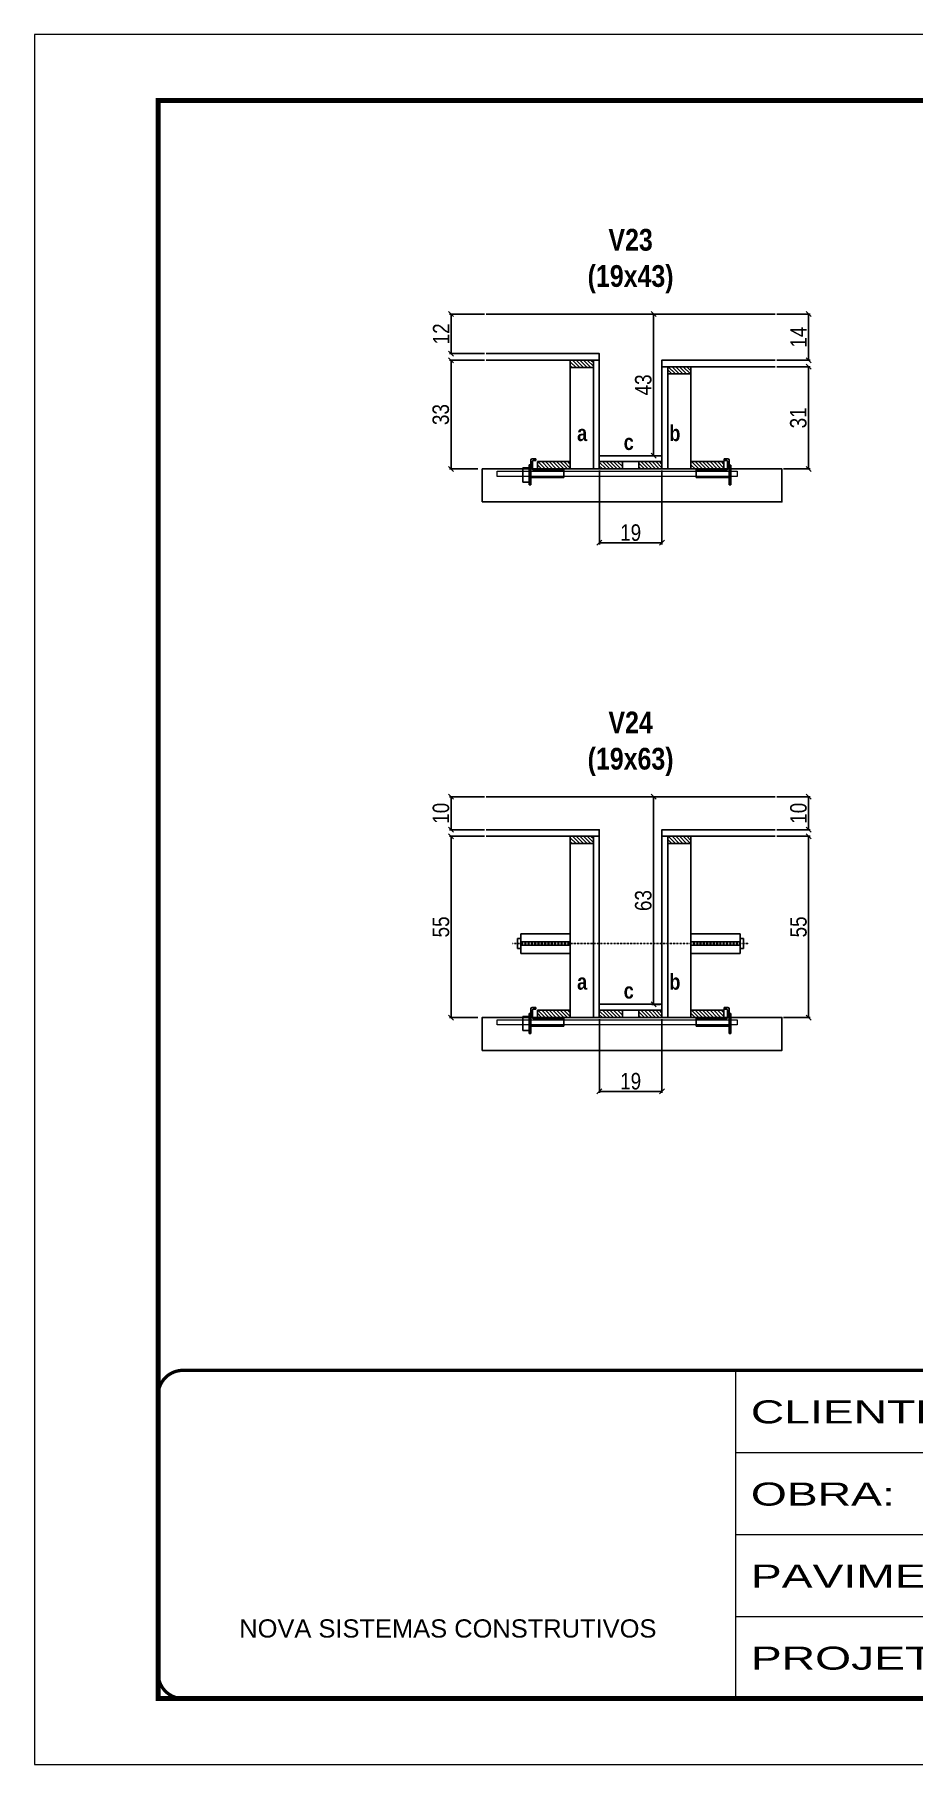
# Model space of a CAD drawing. Extents: x 3330 to 22105, y 1197 to 30204.
# Drawn here: x 8098 to 8632, y 23020 to 24070 of the extents above; entities that cross this region are included whole.
import ezdxf

# ---------------------------------------------------------------- set-up
doc = ezdxf.new("R2010")
doc.units = 0
for name, pattern in [('CONTINUO', [0]), ('DASHED', [0.75, 0.5, -0.25]), ('HIDDEN', [0.375, 0.25, -0.125])]:
    doc.linetypes.add(name, pattern=pattern)
for name, color, linetype in [('barrote', 251, 'Continuous'), ('COTA', 241, 'Continuous'), ('detalhes', 4, 'Continuous'), ('NOMENCLATURA', 7, 'Continuous'), ('Painéis', 200, 'Continuous'), ('presilha', 1, 'Continuous'), ('SARR_2.2x10', 60, 'Continuous'), ('SARR_2.2x7', 40, 'Continuous'), ('SARR_3.5x7', 81, 'Continuous'), ('TENSOR', 3, 'Continuous')]:
    doc.layers.add(name, color=color, linetype=linetype)
for name, color, linetype, lineweight in [('CONCRETO', 251, 'Continuous', 25), ('Folhas', 255, 'Continuous', 9), ('SARRAFO DE PRESSAO', 251, 'DASHED', 9), ('SCO-___-LAJ', 2, 'Continuous', 0)]:
    doc.layers.add(name, color=color, linetype=linetype, lineweight=lineweight)
doc.styles.add('ARIAL', font='arial.ttf')
doc.styles.add('COTA TECNICA 2X', font='techl___.ttf', dxfattribs={"height": 10})
doc.styles.add('TECNICA', font='techb___.ttf', dxfattribs={"height": 10})
doc.styles.add('Tecnologia', font='')
doc.styles.get('Tecnologia').set_extended_font_data('Forgotten Futurist')
doc.dimstyles.new('SECAO', dxfattribs={"dimscale": 0.333333, "dimtxt": 5, "dimasz": 9, "dimexe": 3, "dimexo": 3, "dimgap": 3, "dimtad": 1, "dimdec": 1, "dimlfac": 0.5, "dimzin": 12, "dimdsep": 46, "dimtxsty": 'COTA TECNICA 2X', "dimblk1": 'OBLIQUE', "dimblk2": 'OBLIQUE', "dimsah": 1, "dimcen": 0.9, "dimclrd": 4, "dimclre": 4, "dimclrt": 240, "dimadec": 1, "dimazin": 3, "dimtfac": 1, "dimtdec": 1, "dimtmove": 0, "dimatfit": 3, "dimfxl": 1, "dimtolj": 1, "dimtzin": 12, "dimarcsym": 0})

# ---------------------------------------------------------------- blocks, each defined once
blk = doc.blocks.new('9999999999')
at = {"color": 30, "linetype": 'CONTINUO'}
for p, q in [((98564.6, 34230.2), (98564.6, 34429.4)), ((98564.6, 34379.6), (99584, 34379.6)), ((98564.6, 34329.8), (99488, 34329.8)), ((98564.6, 34280), (99488, 34280))]:
    blk.add_line(p, q, dxfattribs=at)
at = {"color": 30, "linetype": 'CONTINUO', "const_width": 2}
blk.add_lwpolyline([(99584, 34230.2), (99584, 34414.4, 0.414214), (99569, 34429.4), (98229, 34429.4, 0.414214), (98214, 34414.4), (98214, 34245.2, 0.414214), (98229, 34230.2), (99584, 34230.2)], format="xyb", dxfattribs=at)
at = {"layer": 'Folhas'}
blk.add_lwpolyline([(98139, 34190.2), (99624, 34190.2), (99624, 35240.2), (98139, 35240.2)], close=True, dxfattribs=at)
at = {"layer": 'Folhas', "color": 30, "const_width": 3}
blk.add_lwpolyline([(98214, 34230.2), (99584, 34230.2), (99584, 35200.2), (98214, 35200.2)], close=True, dxfattribs=at)
at = {"color": 7, "linetype": 'Continuous', "ltscale": 5, "style": 'ARIAL'}
blk.add_text('NOVA SISTEMAS CONSTRUTIVOS', height=11.059, dxfattribs=at).set_placement((98263.2, 34267.2))
at = {"layer": 'Folhas', "color": 7, "style": 'Tecnologia', "width": 1.5}
for s, p in [('CLIENTE:', (98573.7, 34397.2)), ('OBRA:', (98573.7, 34347.3)), ('PAVIMENTO:', (98573.7, 34297.5)), ('PROJETO:', (98573.7, 34247.7))]:
    blk.add_text(s, height=14, dxfattribs=at).set_placement(p)
blk = doc.blocks.new('PRESILHA METÁLICA 1')
at = {"layer": 'presilha'}
for p, q in [((7.5, 10.6), (7.5, 19.9)), ((12, 21), (8.6, 21)), ((9, 11.6), (9, 18.9)), ((12, 19.5), (9.6, 19.5)), ((12, 21), (12, 19.5)), ((0, 13), (6, 13)), ((0, 13), (0, 0)), ((6, 0), (0, 0)), ((6, 15.5), (7.5, 15.5)), ((6, -2.5), (6, 15.5)), ((6, 13), (6, 0)), ((7.5, 15.5), (7.5, -2.5)), ((37.5, 4.1), (7.5, 4.1)), ((37.5, 11), (9.6, 11)), ((37.5, 11), (37.5, 4.1)), ((7.5, -2.5), (6, -2.5))]:
    blk.add_line(p, q, dxfattribs=at)
for centre, radius, start, end in [((8.6, 19.9), 1.14, 90, 180), ((9.6, 18.9), 0.57, 90, 180), ((9.6, 11.6), 0.57, 180, 270)]:
    blk.add_arc(centre, radius, start, end, dxfattribs=at)
blk = doc.blocks.new('PRESILHA METÁLICA 2')
at = {"layer": 'presilha'}
for p, q in [((-5.2, 23.5), (-5.2, 22)), ((-5.2, 23.5), (-1.9, 23.5)), ((-5.2, 22), (-2.8, 22)), ((-2.2, 14.1), (-2.2, 21.4)), ((0.8, 18), (-0.8, 18)), ((-0.8, 18), (-0.8, 0)), ((-0.8, 14.6), (-0.8, 22.4)), ((0.8, 0), (0.8, 18)), ((-30.8, 13.5), (-30.8, 6.6)), ((-30.8, 13.5), (-2.8, 13.5)), ((-30.8, 6.6), (-0.8, 6.6)), ((-0.8, 0), (0.8, 0))]:
    blk.add_line(p, q, dxfattribs=at)
for centre, radius, start, end in [((-2.8, 21.4), 0.57, 0, 90), ((-1.9, 22.4), 1.14, 0, 90), ((-2.8, 14.1), 0.57, 270, 0)]:
    blk.add_arc(centre, radius, start, end, dxfattribs=at)
blk = doc.blocks.new('_Oblique')
at = {"color": 0, "linetype": 'ByBlock', "lineweight": -2}
blk.add_line((-0.5, -0.5), (0.5, 0.5), dxfattribs=at)
blk = doc.blocks.new('*D3431')
at = {"layer": 'COTA', "color": 4, "lineweight": -2, "transparency": 16777216}
for p, q in [((8548.7, 23868.6), (8569, 23868.6)), ((8568, 23868.6), (8568, 23806.6)), ((8552.8, 23806.6), (8569, 23806.6))]:
    blk.add_line(p, q, dxfattribs=at)
at = {"layer": 'Defpoints', "color": 0, "transparency": 16777216}
for p in [(8547.7, 23868.6), (8551.8, 23806.6), (8568, 23806.6)]:
    blk.add_point(p, dxfattribs=at)
at = {"layer": 'COTA', "color": 4, "lineweight": -2, "transparency": 16777216, "xscale": 3, "yscale": 3, "zscale": 3}
for p, rotation in [((8568, 23868.6), 90), ((8568, 23806.6), 270)]:
    blk.add_blockref('_Oblique', p, dxfattribs=dict(at, rotation=rotation))
at = {"layer": 'COTA', "color": 240, "transparency": 16777216, "insert": (8561.8, 23837.6), "char_height": 10, "attachment_point": 5, "rotation": 90, "style": 'COTA TECNICA 2X'}
blk.add_mtext('\\A1;31', dxfattribs=at)
blk = doc.blocks.new('*D3432')
at = {"layer": 'COTA', "color": 4, "lineweight": -2, "transparency": 16777216}
for p, q in [((8548.7, 23900.6), (8569, 23900.6)), ((8568, 23872.6), (8568, 23900.6)), ((8548.7, 23872.6), (8569, 23872.6))]:
    blk.add_line(p, q, dxfattribs=at)
at = {"layer": 'Defpoints', "color": 0, "transparency": 16777216}
for p in [(8547.7, 23900.6), (8568, 23900.6), (8547.7, 23872.6)]:
    blk.add_point(p, dxfattribs=at)
at = {"layer": 'COTA', "color": 4, "lineweight": -2, "transparency": 16777216, "xscale": 3, "yscale": 3, "zscale": 3}
for p, rotation in [((8568, 23900.6), 90), ((8568, 23872.6), 270)]:
    blk.add_blockref('_Oblique', p, dxfattribs=dict(at, rotation=rotation))
at = {"layer": 'COTA', "color": 240, "transparency": 16777216, "insert": (8561.9, 23886.6), "char_height": 10, "attachment_point": 5, "rotation": 90, "style": 'COTA TECNICA 2X'}
blk.add_mtext('\\A1;14', dxfattribs=at)
blk = doc.blocks.new('*D3433')
at = {"layer": 'COTA', "color": 4, "lineweight": -2, "transparency": 16777216}
for p, q in [((8371.3, 23872.6), (8350, 23872.6)), ((8351, 23872.6), (8351, 23806.6)), ((8367.2, 23806.6), (8350, 23806.6))]:
    blk.add_line(p, q, dxfattribs=at)
at = {"layer": 'Defpoints', "color": 0, "transparency": 16777216}
for p in [(8372.3, 23872.6), (8351, 23806.6), (8368.2, 23806.6)]:
    blk.add_point(p, dxfattribs=at)
at = {"layer": 'COTA', "color": 4, "lineweight": -2, "transparency": 16777216, "xscale": 3, "yscale": 3, "zscale": 3}
for p, rotation in [((8351, 23872.6), 90), ((8351, 23806.6), 270)]:
    blk.add_blockref('_Oblique', p, dxfattribs=dict(at, rotation=rotation))
at = {"layer": 'COTA', "color": 240, "transparency": 16777216, "insert": (8344.8, 23839.6), "char_height": 10, "attachment_point": 5, "rotation": 90, "style": 'COTA TECNICA 2X'}
blk.add_mtext('\\A1;33', dxfattribs=at)
blk = doc.blocks.new('*D3434')
at = {"layer": 'COTA', "color": 4, "lineweight": -2, "transparency": 16777216}
for p, q in [((8478, 23900.6), (8472.9, 23900.6)), ((8473.9, 23814.6), (8473.9, 23900.6)), ((8478, 23814.6), (8472.9, 23814.6))]:
    blk.add_line(p, q, dxfattribs=at)
at = {"layer": 'Defpoints', "color": 0, "transparency": 16777216}
for p in [(8473.9, 23900.6), (8479, 23900.6), (8479, 23814.6)]:
    blk.add_point(p, dxfattribs=at)
at = {"layer": 'COTA', "color": 4, "lineweight": -2, "transparency": 16777216, "xscale": 3, "yscale": 3, "zscale": 3}
for p, rotation in [((8473.9, 23900.6), 90), ((8473.9, 23814.6), 270)]:
    blk.add_blockref('_Oblique', p, dxfattribs=dict(at, rotation=rotation))
at = {"layer": 'COTA', "color": 240, "transparency": 16777216, "insert": (8467.7, 23857.6), "char_height": 10, "attachment_point": 5, "rotation": 90, "style": 'COTA TECNICA 2X'}
blk.add_mtext('\\A1;43', dxfattribs=at)
blk = doc.blocks.new('*D3435')
at = {"layer": 'COTA', "color": 4, "lineweight": -2, "transparency": 16777216}
for p, q in [((8371.3, 23900.6), (8350, 23900.6)), ((8351, 23876.6), (8351, 23900.6)), ((8371.3, 23876.6), (8350, 23876.6))]:
    blk.add_line(p, q, dxfattribs=at)
at = {"layer": 'Defpoints', "color": 0, "transparency": 16777216}
for p in [(8351, 23900.6), (8372.3, 23900.6), (8372.3, 23876.6)]:
    blk.add_point(p, dxfattribs=at)
at = {"layer": 'COTA', "color": 4, "lineweight": -2, "transparency": 16777216, "xscale": 3, "yscale": 3, "zscale": 3}
for p, rotation in [((8351, 23900.6), 90), ((8351, 23876.6), 270)]:
    blk.add_blockref('_Oblique', p, dxfattribs=dict(at, rotation=rotation))
at = {"layer": 'COTA', "color": 240, "transparency": 16777216, "insert": (8345, 23888.6), "char_height": 10, "attachment_point": 5, "rotation": 90, "style": 'COTA TECNICA 2X'}
blk.add_mtext('\\A1;12', dxfattribs=at)
blk = doc.blocks.new('*D3436')
at = {"layer": 'COTA', "color": 4, "lineweight": -2, "transparency": 16777216}
for p, q in [((8441, 23805.6), (8441, 23760.8)), ((8479, 23805.6), (8479, 23760.8)), ((8441, 23761.8), (8479, 23761.8))]:
    blk.add_line(p, q, dxfattribs=at)
at = {"layer": 'Defpoints', "color": 0, "transparency": 16777216}
for p in [(8441, 23806.6), (8479, 23806.6), (8479, 23761.8)]:
    blk.add_point(p, dxfattribs=at)
at = {"layer": 'COTA', "color": 4, "lineweight": -2, "transparency": 16777216, "xscale": 3, "yscale": 3, "zscale": 3, "rotation": 180}
blk.add_blockref('_Oblique', (8441, 23761.8), dxfattribs=at)
at = {"layer": 'COTA', "color": 4, "lineweight": -2, "transparency": 16777216, "xscale": 3, "yscale": 3, "zscale": 3}
blk.add_blockref('_Oblique', (8479, 23761.8), dxfattribs=at)
at = {"layer": 'COTA', "color": 240, "transparency": 16777216, "insert": (8460, 23767.9), "char_height": 10, "attachment_point": 5, "style": 'COTA TECNICA 2X'}
blk.add_mtext('\\A1;19', dxfattribs=at)
blk = doc.blocks.new('*D3472')
at = {"layer": 'COTA', "color": 4, "lineweight": -2, "transparency": 16777216}
for p, q in [((8548.7, 23583.6), (8569, 23583.6)), ((8568, 23583.6), (8568, 23473.6)), ((8552.8, 23473.6), (8569, 23473.6))]:
    blk.add_line(p, q, dxfattribs=at)
at = {"layer": 'Defpoints', "color": 0, "transparency": 16777216}
for p in [(8547.7, 23583.6), (8551.8, 23473.6), (8568, 23473.6)]:
    blk.add_point(p, dxfattribs=at)
at = {"layer": 'COTA', "color": 4, "lineweight": -2, "transparency": 16777216, "xscale": 3, "yscale": 3, "zscale": 3}
for p, rotation in [((8568, 23583.6), 90), ((8568, 23473.6), 270)]:
    blk.add_blockref('_Oblique', p, dxfattribs=dict(at, rotation=rotation))
at = {"layer": 'COTA', "color": 240, "transparency": 16777216, "insert": (8561.9, 23528.6), "char_height": 10, "attachment_point": 5, "rotation": 90, "style": 'COTA TECNICA 2X'}
blk.add_mtext('\\A1;55', dxfattribs=at)
blk = doc.blocks.new('*D3473')
at = {"layer": 'COTA', "color": 4, "lineweight": -2, "transparency": 16777216}
for p, q in [((8548.7, 23607.6), (8569, 23607.6)), ((8568, 23587.6), (8568, 23607.6)), ((8548.7, 23587.6), (8569, 23587.6))]:
    blk.add_line(p, q, dxfattribs=at)
at = {"layer": 'Defpoints', "color": 0, "transparency": 16777216}
for p in [(8547.7, 23607.6), (8568, 23607.6), (8547.7, 23587.6)]:
    blk.add_point(p, dxfattribs=at)
at = {"layer": 'COTA', "color": 4, "lineweight": -2, "transparency": 16777216, "xscale": 3, "yscale": 3, "zscale": 3}
for p, rotation in [((8568, 23607.6), 90), ((8568, 23587.6), 270)]:
    blk.add_blockref('_Oblique', p, dxfattribs=dict(at, rotation=rotation))
at = {"layer": 'COTA', "color": 240, "transparency": 16777216, "insert": (8561.9, 23597.6), "char_height": 10, "attachment_point": 5, "rotation": 90, "style": 'COTA TECNICA 2X'}
blk.add_mtext('\\A1;10', dxfattribs=at)
blk = doc.blocks.new('*D3474')
at = {"layer": 'COTA', "color": 4, "lineweight": -2, "transparency": 16777216}
for p, q in [((8371.3, 23583.6), (8350, 23583.6)), ((8351, 23583.6), (8351, 23473.6)), ((8367.2, 23473.6), (8350, 23473.6))]:
    blk.add_line(p, q, dxfattribs=at)
at = {"layer": 'Defpoints', "color": 0, "transparency": 16777216}
for p in [(8372.3, 23583.6), (8351, 23473.6), (8368.2, 23473.6)]:
    blk.add_point(p, dxfattribs=at)
at = {"layer": 'COTA', "color": 4, "lineweight": -2, "transparency": 16777216, "xscale": 3, "yscale": 3, "zscale": 3}
for p, rotation in [((8351, 23583.6), 90), ((8351, 23473.6), 270)]:
    blk.add_blockref('_Oblique', p, dxfattribs=dict(at, rotation=rotation))
at = {"layer": 'COTA', "color": 240, "transparency": 16777216, "insert": (8344.9, 23528.6), "char_height": 10, "attachment_point": 5, "rotation": 90, "style": 'COTA TECNICA 2X'}
blk.add_mtext('\\A1;55', dxfattribs=at)
blk = doc.blocks.new('*D3475')
at = {"layer": 'COTA', "color": 4, "lineweight": -2, "transparency": 16777216}
for p, q in [((8478, 23607.6), (8472.9, 23607.6)), ((8473.9, 23481.6), (8473.9, 23607.6)), ((8478, 23481.6), (8472.9, 23481.6))]:
    blk.add_line(p, q, dxfattribs=at)
at = {"layer": 'Defpoints', "color": 0, "transparency": 16777216}
for p in [(8473.9, 23607.6), (8479, 23607.6), (8479, 23481.6)]:
    blk.add_point(p, dxfattribs=at)
at = {"layer": 'COTA', "color": 4, "lineweight": -2, "transparency": 16777216, "xscale": 3, "yscale": 3, "zscale": 3}
for p, rotation in [((8473.9, 23607.6), 90), ((8473.9, 23481.6), 270)]:
    blk.add_blockref('_Oblique', p, dxfattribs=dict(at, rotation=rotation))
at = {"layer": 'COTA', "color": 240, "transparency": 16777216, "insert": (8467.7, 23544.6), "char_height": 10, "attachment_point": 5, "rotation": 90, "style": 'COTA TECNICA 2X'}
blk.add_mtext('\\A1;63', dxfattribs=at)
blk = doc.blocks.new('*D3476')
at = {"layer": 'COTA', "color": 4, "lineweight": -2, "transparency": 16777216}
for p, q in [((8371.3, 23607.6), (8350, 23607.6)), ((8351, 23587.6), (8351, 23607.6)), ((8371.3, 23587.6), (8350, 23587.6))]:
    blk.add_line(p, q, dxfattribs=at)
at = {"layer": 'Defpoints', "color": 0, "transparency": 16777216}
for p in [(8351, 23607.6), (8372.3, 23607.6), (8372.3, 23587.6)]:
    blk.add_point(p, dxfattribs=at)
at = {"layer": 'COTA', "color": 4, "lineweight": -2, "transparency": 16777216, "xscale": 3, "yscale": 3, "zscale": 3}
for p, rotation in [((8351, 23607.6), 90), ((8351, 23587.6), 270)]:
    blk.add_blockref('_Oblique', p, dxfattribs=dict(at, rotation=rotation))
at = {"layer": 'COTA', "color": 240, "transparency": 16777216, "insert": (8344.9, 23597.6), "char_height": 10, "attachment_point": 5, "rotation": 90, "style": 'COTA TECNICA 2X'}
blk.add_mtext('\\A1;10', dxfattribs=at)
blk = doc.blocks.new('*D3477')
at = {"layer": 'COTA', "color": 4, "lineweight": -2, "transparency": 16777216}
for p, q in [((8441, 23472.6), (8441, 23427.8)), ((8479, 23472.6), (8479, 23427.8)), ((8441, 23428.8), (8479, 23428.8))]:
    blk.add_line(p, q, dxfattribs=at)
at = {"layer": 'Defpoints', "color": 0, "transparency": 16777216}
for p in [(8441, 23473.6), (8479, 23473.6), (8479, 23428.8)]:
    blk.add_point(p, dxfattribs=at)
at = {"layer": 'COTA', "color": 4, "lineweight": -2, "transparency": 16777216, "xscale": 3, "yscale": 3, "zscale": 3, "rotation": 180}
blk.add_blockref('_Oblique', (8441, 23428.8), dxfattribs=at)
at = {"layer": 'COTA', "color": 4, "lineweight": -2, "transparency": 16777216, "xscale": 3, "yscale": 3, "zscale": 3}
blk.add_blockref('_Oblique', (8479, 23428.8), dxfattribs=at)
at = {"layer": 'COTA', "color": 240, "transparency": 16777216, "insert": (8460, 23434.9), "char_height": 10, "attachment_point": 5, "style": 'COTA TECNICA 2X'}
blk.add_mtext('\\A1;19', dxfattribs=at)

msp = doc.modelspace()

# ---------------------------------------------------------------- hatches: boundary and pattern name
at = {"layer": 'SARR_2.2x10'}
h = msp.add_hatch(dxfattribs=at)
h.set_pattern_fill('ANSI31', color=256, scale=0.5, angle=90)
h.set_pattern_definition([(135, (41596.9049, -99705.5428), (-1.122532015, -1.122532015), [])])
h.paths.add_polyline_path([(8403.37, 23811.03), (8403.37, 23806.63), (8423.37, 23806.63), (8423.37, 23811.03)])
h = msp.add_hatch(dxfattribs=at)
h.set_pattern_fill('ANSI31', color=256, scale=0.5, angle=90)
h.set_pattern_definition([(135, (41690.1049, -99705.5428), (-1.122532015, -1.122532015), [])])
h.paths.add_polyline_path([(8496.57, 23811.03), (8496.57, 23806.63), (8516.57, 23806.63), (8516.57, 23811.03)])
h = msp.add_hatch(dxfattribs=at)
h.set_pattern_fill('ANSI31', color=256, scale=0.5, angle=90)
h.set_pattern_definition([(135, (41596.9049, -100038.5409), (-1.122532015, -1.122532015), [])])
h.paths.add_polyline_path([(8403.37, 23478.03), (8403.37, 23473.63), (8423.37, 23473.63), (8423.37, 23478.03)])
h = msp.add_hatch(dxfattribs=at)
h.set_pattern_fill('ANSI31', color=256, scale=0.5, angle=90)
h.set_pattern_definition([(135, (41690.1049, -100038.5409), (-1.122532015, -1.122532015), [])])
h.paths.add_polyline_path([(8496.57, 23478.03), (8496.57, 23473.63), (8516.57, 23473.63), (8516.57, 23478.03)])
at = {"layer": 'SARR_2.2x7'}
h = msp.add_hatch(dxfattribs=at)
h.set_pattern_fill('ANSI31', color=256, scale=0.5, angle=90)
h.set_pattern_definition([(135, (41590.9049, -99643.9428), (-1.122532015, -1.122532015), [])])
h.paths.add_polyline_path([(8437.37, 23872.63), (8437.37, 23868.23), (8423.37, 23868.23), (8423.37, 23872.63)])
h = msp.add_hatch(dxfattribs=at)
h.set_pattern_fill('ANSI31', color=256, scale=0.5, angle=90)
h.set_pattern_definition([(135, (41610.9049, -99647.9428), (-1.122532015, -1.122532015), [])])
h.paths.add_polyline_path([(8482.57, 23868.63), (8482.57, 23864.23), (8496.57, 23864.23), (8496.57, 23868.63)])
h = msp.add_hatch(dxfattribs=at)
h.set_pattern_fill('ANSI31', color=256, scale=0.5, angle=90)
h.set_pattern_definition([(135, (41676.5049, -99705.5428), (-1.122532015, -1.122532015), [])])
h.paths.add_polyline_path([(8454.97, 23806.63), (8454.97, 23811.03), (8440.97, 23811.03), (8440.97, 23806.63)])
h = msp.add_hatch(dxfattribs=at)
h.set_pattern_fill('ANSI31', color=256, scale=0.5, angle=90)
h.set_pattern_definition([(135, (41614.5049, -99705.5428), (-1.122532015, -1.122532015), [])])
h.paths.add_polyline_path([(8464.97, 23806.63), (8464.97, 23811.03), (8478.97, 23811.03), (8478.97, 23806.63)])
h = msp.add_hatch(dxfattribs=at)
h.set_pattern_fill('ANSI31', color=256, scale=0.5, angle=90)
h.set_pattern_definition([(135, (41590.9049, -99932.9409), (-1.122532015, -1.122532015), [])])
h.paths.add_polyline_path([(8437.37, 23583.63), (8437.37, 23579.23), (8423.37, 23579.23), (8423.37, 23583.63)])
h = msp.add_hatch(dxfattribs=at)
h.set_pattern_fill('ANSI31', color=256, scale=0.5, angle=90)
h.set_pattern_definition([(135, (41610.9049, -99932.9409), (-1.122532015, -1.122532015), [])])
h.paths.add_polyline_path([(8482.57, 23583.63), (8482.57, 23579.23), (8496.57, 23579.23), (8496.57, 23583.63)])
h = msp.add_hatch(dxfattribs=at)
h.set_pattern_fill('ANSI31', color=256, scale=0.5, angle=90)
h.set_pattern_definition([(135, (41676.5049, -100038.5409), (-1.122532015, -1.122532015), [])])
h.paths.add_polyline_path([(8454.97, 23473.63), (8454.97, 23478.03), (8440.97, 23478.03), (8440.97, 23473.63)])
h = msp.add_hatch(dxfattribs=at)
h.set_pattern_fill('ANSI31', color=256, scale=0.5, angle=90)
h.set_pattern_definition([(135, (41614.5049, -100038.5409), (-1.122532015, -1.122532015), [])])
h.paths.add_polyline_path([(8464.97, 23473.63), (8464.97, 23478.03), (8478.97, 23478.03), (8478.97, 23473.63)])

# ---------------------------------------------------------------- linework, layer by layer
at = {"ltscale": 3}
for p, q in [((8391.37, 23521.48), (8391.37, 23515.48)), ((8393.37, 23521.48), (8391.37, 23521.48)), ((8393.37, 23524.48), (8393.37, 23512.48)), ((8393.37, 23524.48), (8423.37, 23524.48)), ((8526.57, 23524.48), (8496.57, 23524.48)), ((8526.57, 23524.48), (8526.57, 23512.48)), ((8528.57, 23521.48), (8526.57, 23521.48)), ((8528.57, 23521.48), (8528.57, 23515.48)), ((8393.37, 23515.48), (8391.37, 23515.48)), ((8423.37, 23519.48), (8393.37, 23519.48)), ((8423.37, 23517.48), (8393.37, 23517.48)), ((8393.37, 23512.48), (8423.37, 23512.48)), ((8496.57, 23519.48), (8526.57, 23519.48)), ((8496.57, 23517.48), (8526.57, 23517.48)), ((8526.57, 23512.48), (8496.57, 23512.48)), ((8526.57, 23515.48), (8528.57, 23515.48))]:
    msp.add_line(p, q, dxfattribs=at)
at = {"layer": 'barrote'}
for points in [[(8369.91, 23786.63), (8551.83, 23786.63), (8551.83, 23806.63), (8369.91, 23806.63)], [(8369.91, 23453.63), (8551.83, 23453.63), (8551.83, 23473.63), (8369.91, 23473.63)]]:
    msp.add_lwpolyline(points, close=True, dxfattribs=at)
at = {"layer": 'CONCRETO', "linetype": 'Continuous'}
for p, q in [((8372.27, 23900.63), (8547.67, 23900.63)), ((8372.27, 23607.63), (8547.67, 23607.63))]:
    msp.add_line(p, q, dxfattribs=at)
at = {"layer": 'detalhes', "color": 250}
for p, q in [((8369.91, 23786.63), (8369.91, 23806.63)), ((8369.91, 23453.63), (8369.91, 23473.63))]:
    msp.add_line(p, q, dxfattribs=at)
at = {"layer": 'Painéis', "linetype": 'Continuous', "elevation": 0}
for points in [[(8372.27, 23872.63), (8440.97, 23872.63), (8440.97, 23876.63), (8372.27, 23876.63)], [(8547.67, 23868.63), (8478.97, 23868.63), (8478.97, 23872.63), (8547.67, 23872.63)], [(8372.27, 23583.63), (8440.97, 23583.63), (8440.97, 23587.63), (8372.27, 23587.63)], [(8547.67, 23583.63), (8478.97, 23583.63), (8478.97, 23587.63), (8547.67, 23587.63)]]:
    msp.add_lwpolyline(points, dxfattribs=at)
at = {"layer": 'Painéis', "linetype": 'Continuous'}
for points in [[(8437.37, 23806.63), (8437.37, 23872.63), (8440.97, 23872.63), (8440.97, 23806.63)], [(8482.57, 23806.63), (8482.57, 23868.63), (8478.97, 23868.63), (8478.97, 23806.63)], [(8478.97, 23814.63), (8440.97, 23814.63), (8440.97, 23811.03), (8478.97, 23811.03)], [(8437.37, 23473.63), (8437.37, 23583.63), (8440.97, 23583.63), (8440.97, 23473.63)], [(8482.57, 23473.63), (8482.57, 23583.63), (8478.97, 23583.63), (8478.97, 23473.63)], [(8478.97, 23481.63), (8440.97, 23481.63), (8440.97, 23478.03), (8478.97, 23478.03)]]:
    msp.add_lwpolyline(points, close=True, dxfattribs=at)
at = {"layer": 'SARR_2.2x10'}
for points in [[(8403.37, 23811.03), (8423.37, 23811.03), (8423.37, 23806.63), (8403.37, 23806.63)], [(8496.57, 23811.03), (8516.57, 23811.03), (8516.57, 23806.63), (8496.57, 23806.63)], [(8403.37, 23478.03), (8423.37, 23478.03), (8423.37, 23473.63), (8403.37, 23473.63)], [(8496.57, 23478.03), (8516.57, 23478.03), (8516.57, 23473.63), (8496.57, 23473.63)]]:
    msp.add_lwpolyline(points, close=True, dxfattribs=at)
at = {"layer": 'SARR_2.2x7', "elevation": 0}
for points in [[(8423.37, 23872.63), (8437.37, 23872.63), (8437.37, 23868.23), (8423.37, 23868.23)], [(8496.57, 23868.63), (8482.57, 23868.63), (8482.57, 23864.23), (8496.57, 23864.23)], [(8423.37, 23583.63), (8437.37, 23583.63), (8437.37, 23579.23), (8423.37, 23579.23)], [(8496.57, 23583.63), (8482.57, 23583.63), (8482.57, 23579.23), (8496.57, 23579.23)]]:
    msp.add_lwpolyline(points, close=True, dxfattribs=at)
at = {"layer": 'SARR_2.2x7'}
for points in [[(8440.97, 23811.03), (8454.97, 23811.03), (8454.97, 23806.63), (8440.97, 23806.63)], [(8478.97, 23811.03), (8464.97, 23811.03), (8464.97, 23806.63), (8478.97, 23806.63)], [(8440.97, 23478.03), (8454.97, 23478.03), (8454.97, 23473.63), (8440.97, 23473.63)], [(8478.97, 23478.03), (8464.97, 23478.03), (8464.97, 23473.63), (8478.97, 23473.63)]]:
    msp.add_lwpolyline(points, close=True, dxfattribs=at)
at = {"layer": 'SARR_3.5x7'}
for points in [[(8437.37, 23868.23), (8423.37, 23868.23), (8423.37, 23806.63), (8437.37, 23806.63)], [(8482.57, 23864.23), (8496.57, 23864.23), (8496.57, 23806.63), (8482.57, 23806.63)], [(8437.37, 23579.23), (8423.37, 23579.23), (8423.37, 23473.63), (8437.37, 23473.63)], [(8482.57, 23579.23), (8496.57, 23579.23), (8496.57, 23473.63), (8482.57, 23473.63)]]:
    msp.add_lwpolyline(points, close=True, dxfattribs=at)
at = {"layer": 'SCO-___-LAJ', "color": 1}
for points in [[(8378.91, 23805.29), (8524.68, 23805.29), (8524.68, 23802.09), (8378.91, 23802.09)], [(8378.91, 23472.3), (8524.68, 23472.3), (8524.68, 23469.1), (8378.91, 23469.1)]]:
    msp.add_lwpolyline(points, close=True, dxfattribs=at)
at = {"layer": 'TENSOR', "linetype": 'HIDDEN', "ltscale": 0.5}
msp.add_line((8388.37, 23518.48), (8531.87, 23518.48), dxfattribs=at)

# ---------------------------------------------------------------- block references
at = {"layer": 'presilha', "xscale": 0.6666666666666666, "yscale": 0.6666666666666666, "zscale": 0.6666666666666666}
for name, p in [('PRESILHA METÁLICA 1', (8394.5, 23798.66)), ('PRESILHA METÁLICA 2', (8520.24, 23796.99)), ('PRESILHA METÁLICA 1', (8394.5, 23465.66)), ('PRESILHA METÁLICA 2', (8520.24, 23464))]:
    msp.add_blockref(name, p, dxfattribs=at)
at = {"layer": 'SARRAFO DE PRESSAO', "color": 6, "linetype": 'ByBlock'}
msp.add_blockref('9999999999', (-90040.75, -11169.96), dxfattribs=at)

# ---------------------------------------------------------------- texts
at = {"layer": 'detalhes', "style": 'TECNICA'}
for s, p in [('a', (8427.49, 23823.52)), ('c', (8455.79, 23818.1)), ('b', (8483.47, 23823.51)), ('b', (8483.47, 23490.51)), ('a', (8427.49, 23490.52)), ('c', (8455.79, 23485.1))]:
    msp.add_text(s, height=9.6, dxfattribs=at).set_placement(p)
at = {"layer": 'NOMENCLATURA', "char_height": 13.2, "attachment_point": 2, "style": 'TECNICA'}
for s, insert in [('V23\\P(19x43)', (8459.97, 23952.32)), ('V24\\P(19x63)', (8459.97, 23659.32))]:
    msp.add_mtext_dynamic_manual_height_columns(s, width=300.2766, gutter_width=1, heights=[0], dxfattribs=dict(at, insert=insert))

# ---------------------------------------------------------------- dimensions: what is measured, and where the dimension line sits
at = {"layer": 'COTA'}
for base, p1, p2, picture, middle in [((8351.05, 23900.63), (8372.27, 23876.63), (8372.27, 23900.63), '*D3435', (8344.99, 23888.63)), ((8473.89, 23900.63), (8478.97, 23814.63), (8478.97, 23900.63), '*D3434', (8467.67, 23857.63)), ((8568.01, 23900.63), (8547.67, 23872.63), (8547.67, 23900.63), '*D3432', (8561.94, 23886.63)), ((8351.05, 23806.63, 0), (8372.27, 23872.63), (8368.15, 23806.63, 0), '*D3433', (8344.83, 23839.63, 0)), ((8568.01, 23806.63, 0), (8547.67, 23868.63), (8551.78, 23806.63, 0), '*D3431', (8561.79, 23837.63, 0)), ((8351.05, 23607.63), (8372.27, 23587.63), (8372.27, 23607.63), '*D3476', (8344.95, 23597.63)), ((8473.89, 23607.63), (8478.97, 23481.63), (8478.97, 23607.63), '*D3475', (8467.67, 23544.63)), ((8568.01, 23607.63), (8547.67, 23587.63), (8547.67, 23607.63), '*D3473', (8561.91, 23597.63)), ((8351.05, 23473.63, 0), (8372.27, 23583.63), (8368.15, 23473.63, 0), '*D3474', (8344.94, 23528.63, 0)), ((8568.01, 23473.63, 0), (8547.67, 23583.63), (8551.78, 23473.63, 0), '*D3472', (8561.9, 23528.63, 0))]:
    dim = msp.add_linear_dim(base=base, p1=p1, p2=p2, angle=90, dimstyle='SECAO', dxfattribs=at)
    dim.commit()
    dim.dimension.update_dxf_attribs({"geometry": picture, "text_midpoint": middle})
for base, p1, p2, picture, middle in [((8478.97, 23761.8), (8440.97, 23806.63), (8478.97, 23806.63), '*D3436', (8459.97, 23767.89)), ((8478.97, 23428.8), (8440.97, 23473.63), (8478.97, 23473.63), '*D3477', (8459.97, 23434.89))]:
    dim = msp.add_linear_dim(base=base, p1=p1, p2=p2, dimstyle='SECAO', dxfattribs=at)
    dim.commit()
    dim.dimension.update_dxf_attribs({"geometry": picture, "text_midpoint": middle})

doc.saveas('drawing.dxf')
